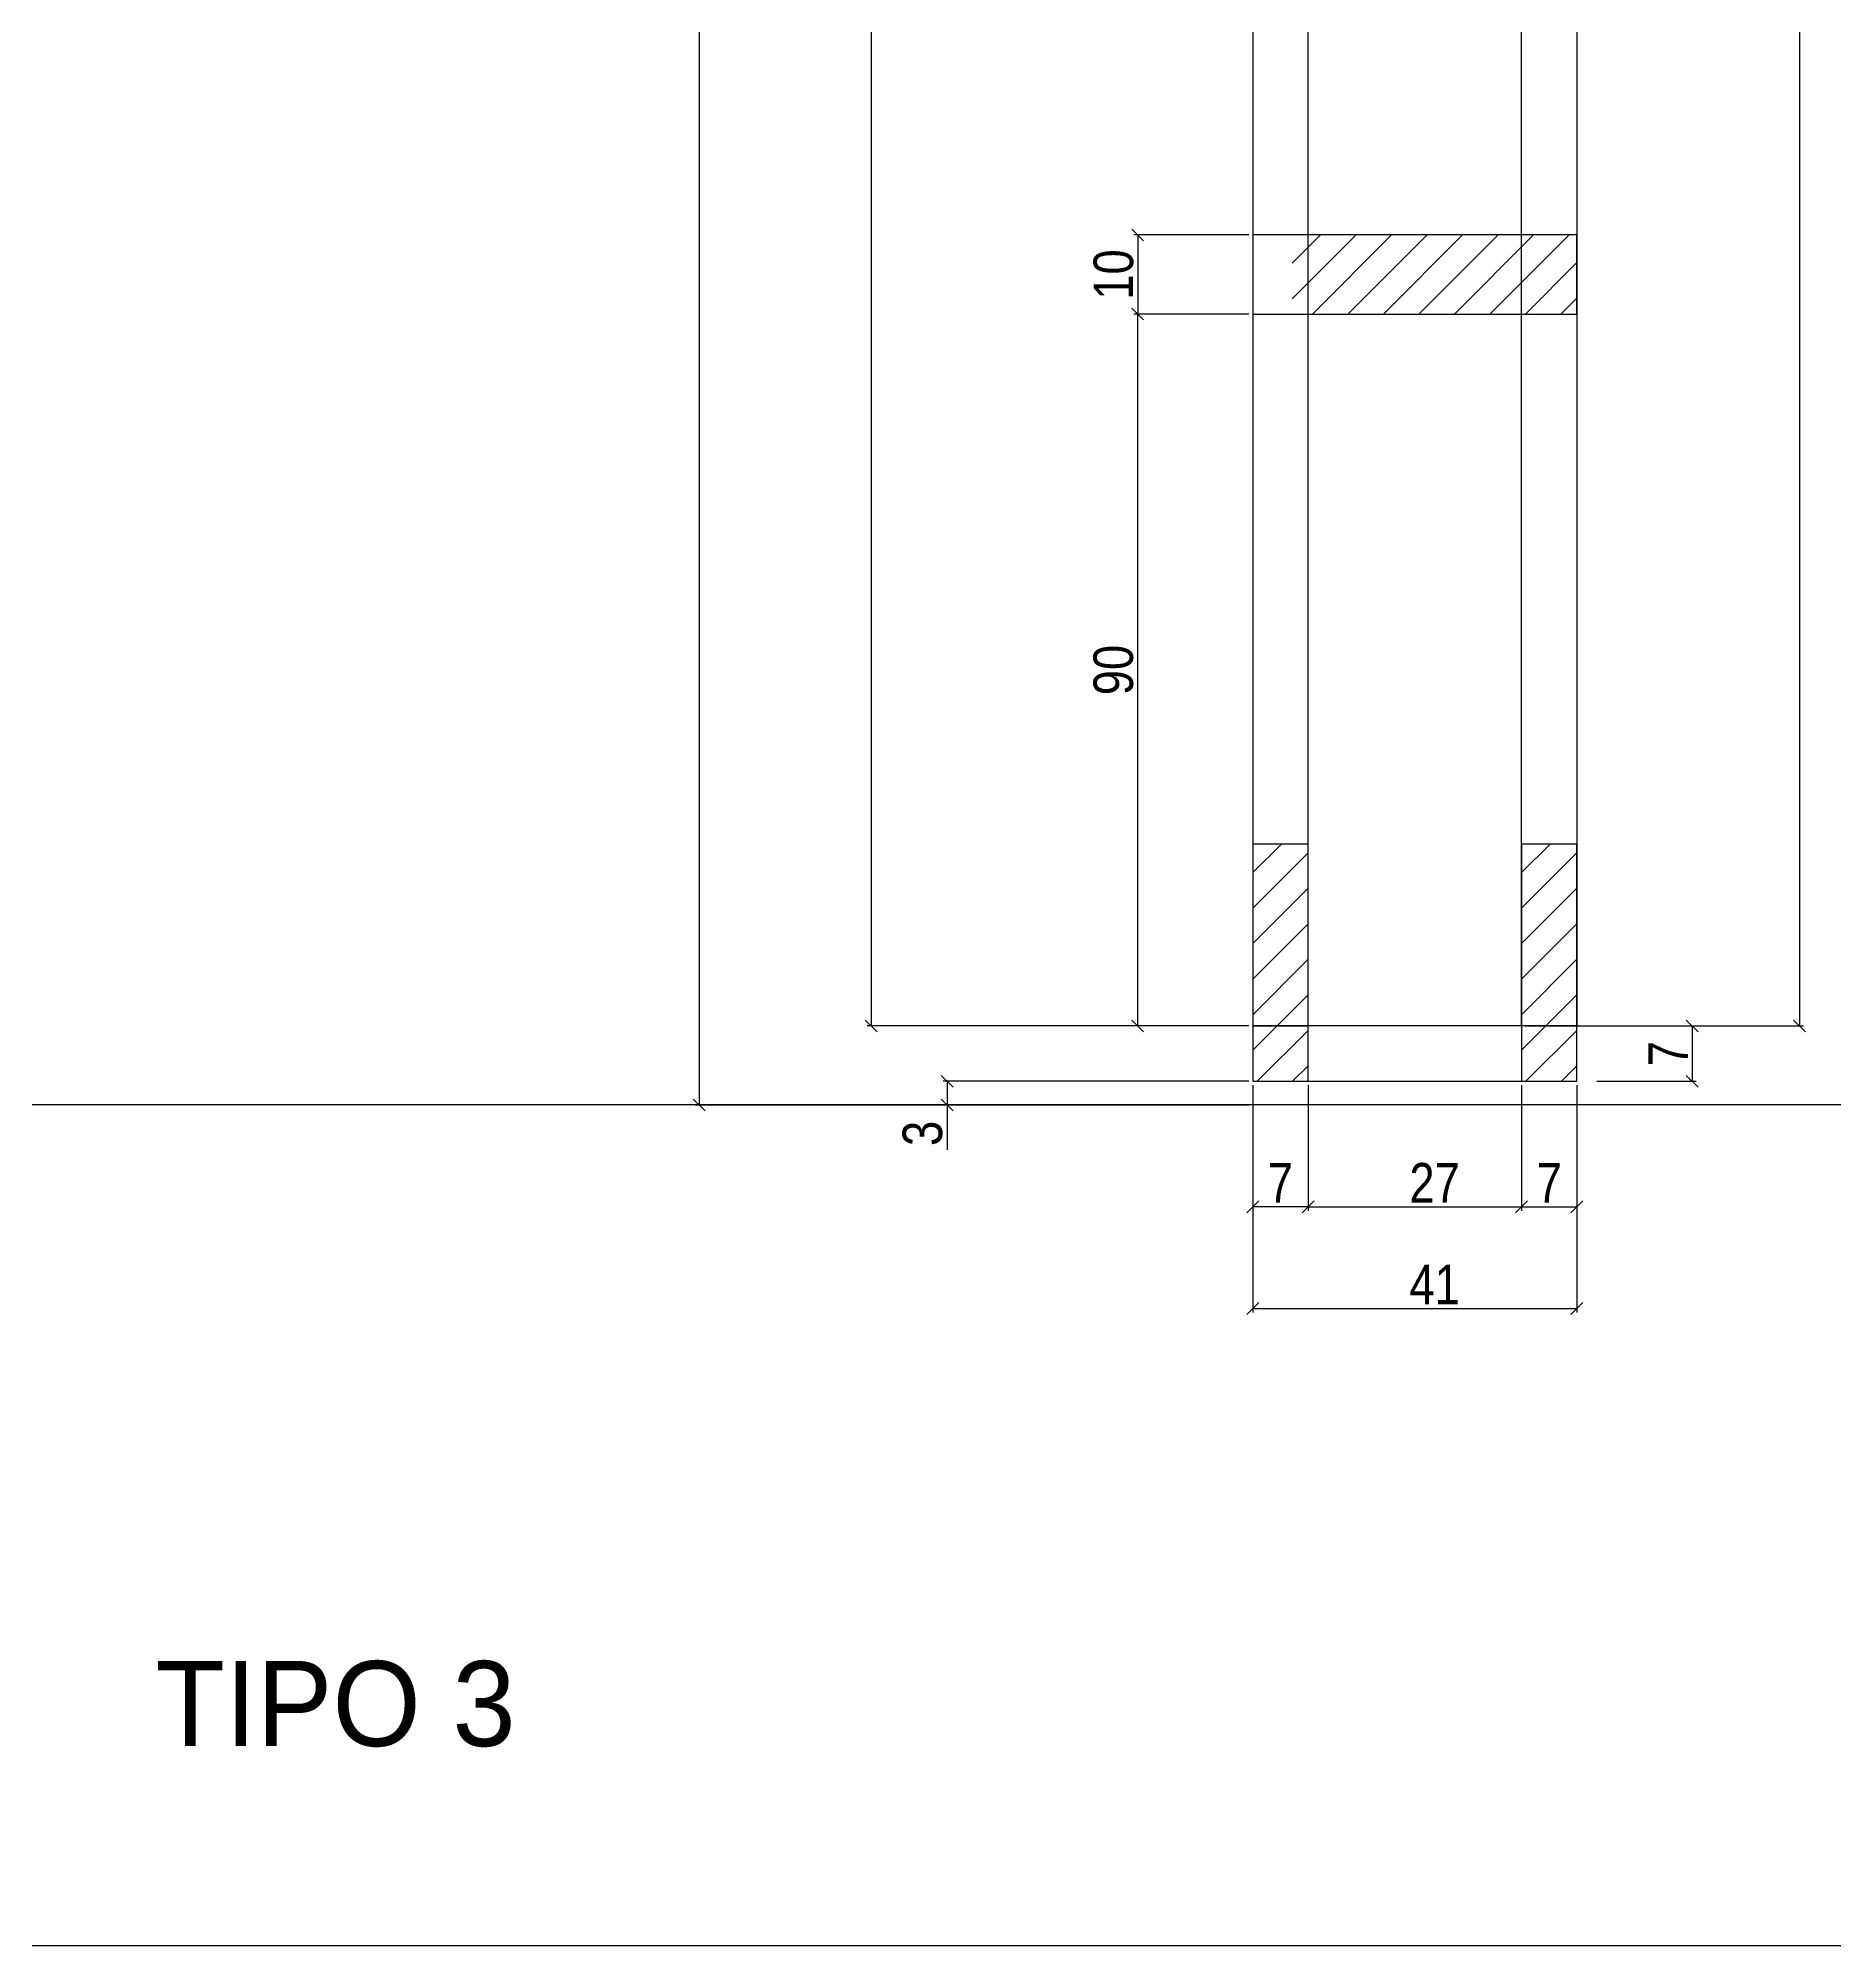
# Model space of a CAD drawing. Extents: x 17311 to 161354, y 153625 to 211469.
# Drawn here: x 19071.3 to 19525.8, y 207376 to 207858.3 of the extents above; entities that cross this region are included whole.
import ezdxf

# ---------------------------------------------------------------- set-up
doc = ezdxf.new("R2010")
doc.units = 0
doc.layers.get('0').update_dxf_attribs({"linetype": 'CONTINUOUS'})
doc.layers.get('DEFPOINTS').update_dxf_attribs({"linetype": 'CONTINUOUS'})
for name, color, linetype in [('8', 111, 'CONTINUOUS'), ('COTA', 241, 'CONTINUOUS'), ('detalhes', 4, 'CONTINUOUS'), ('TIRAS REESCORAMENTO', 252, 'CONTINUOUS')]:
    doc.layers.add(name, color=color, linetype=linetype)
doc.styles.add('COTA TECNICA 2X', font='techl___.ttf', dxfattribs={"height": 10})
doc.styles.add('ROMAS860', font='ROMAS860.SHX', dxfattribs={"height": 8.5})
doc.dimstyles.new('SECAO', dxfattribs={"dimscale": 0.333333, "dimtxt": 5, "dimasz": 9, "dimexe": 3, "dimexo": 3, "dimgap": 3, "dimtad": 1, "dimdec": 1, "dimlfac": 0.5, "dimzin": 12, "dimdsep": 46, "dimtxsty": 'COTA TECNICA 2X', "dimblk1": 'OBLIQUE', "dimblk2": 'OBLIQUE', "dimsah": 1, "dimcen": 0.9, "dimclrd": 4, "dimclre": 4, "dimclrt": 240, "dimadec": 1, "dimazin": 3, "dimtfac": 1, "dimtdec": 1, "dimtmove": 0, "dimatfit": 3, "dimfxl": 1, "dimtolj": 1, "dimtzin": 12, "dimarcsym": 0})

# ---------------------------------------------------------------- blocks, each defined once
blk = doc.blocks.new('_Oblique')
at = {"color": 0, "linetype": 'ByBlock', "lineweight": -2}
blk.add_line((-0.5, -0.5), (0.5, 0.5), dxfattribs=at)
blk = doc.blocks.new('*D2775')
at = {"layer": 'DEFPOINTS', "color": 0, "transparency": 16777216}
for p in [(19378.55, 208194.66), (19282, 207608.57), (19378.55, 207608.57)]:
    blk.add_point(p, dxfattribs=at)
at = {"layer": 'detalhes', "color": 4, "lineweight": -2, "transparency": 16777216}
for p, q in [((19377.55, 208194.66), (19281, 208194.66)), ((19282, 208194.66), (19282, 207608.57)), ((19377.55, 207608.57), (19281, 207608.57))]:
    blk.add_line(p, q, dxfattribs=at)
at = {"layer": 'detalhes', "color": 4, "lineweight": -2, "transparency": 16777216, "xscale": 3, "yscale": 3, "zscale": 3}
for p, rotation in [((19282, 208194.66), 90), ((19282, 207608.57), 270)]:
    blk.add_blockref('_Oblique', p, dxfattribs=dict(at, rotation=rotation))
at = {"layer": 'detalhes', "color": 240, "transparency": 16777216, "insert": (19275.75, 207901.61), "char_height": 10, "attachment_point": 5, "rotation": 90, "style": 'COTA TECNICA 2X'}
blk.add_mtext('\\A1;293', dxfattribs=at)
blk = doc.blocks.new('*D2776')
at = {"layer": 'DEFPOINTS', "color": 0, "transparency": 16777216}
for p in [(19378.55, 207594.57), (19460.55, 207594.57), (19460.55, 207537.11)]:
    blk.add_point(p, dxfattribs=at)
at = {"layer": 'detalhes', "color": 4, "lineweight": -2, "transparency": 16777216}
for p, q in [((19378.55, 207593.57), (19378.55, 207536.11)), ((19460.55, 207593.57), (19460.55, 207536.11)), ((19378.55, 207537.11), (19460.55, 207537.11))]:
    blk.add_line(p, q, dxfattribs=at)
at = {"layer": 'detalhes', "color": 4, "lineweight": -2, "transparency": 16777216, "xscale": 3, "yscale": 3, "zscale": 3, "rotation": 180}
blk.add_blockref('_Oblique', (19378.55, 207537.11), dxfattribs=at)
at = {"layer": 'detalhes', "color": 4, "lineweight": -2, "transparency": 16777216, "xscale": 3, "yscale": 3, "zscale": 3}
blk.add_blockref('_Oblique', (19460.55, 207537.11), dxfattribs=at)
at = {"layer": 'detalhes', "color": 240, "transparency": 16777216, "insert": (19424.55, 207543.18), "char_height": 10, "attachment_point": 5, "style": 'COTA TECNICA 2X'}
blk.add_mtext('\\A1;41', dxfattribs=at)
blk = doc.blocks.new('*D2777')
at = {"layer": 'DEFPOINTS', "color": 0, "transparency": 16777216}
for p in [(19392.55, 207594.57), (19446.55, 207594.57), (19446.55, 207562.83)]:
    blk.add_point(p, dxfattribs=at)
at = {"layer": 'detalhes', "color": 4, "lineweight": -2, "transparency": 16777216}
for p, q in [((19392.55, 207593.57), (19392.55, 207561.83)), ((19446.55, 207593.57), (19446.55, 207561.83)), ((19392.55, 207562.83), (19446.55, 207562.83))]:
    blk.add_line(p, q, dxfattribs=at)
at = {"layer": 'detalhes', "color": 4, "lineweight": -2, "transparency": 16777216, "xscale": 3, "yscale": 3, "zscale": 3, "rotation": 180}
blk.add_blockref('_Oblique', (19392.55, 207562.83), dxfattribs=at)
at = {"layer": 'detalhes', "color": 4, "lineweight": -2, "transparency": 16777216, "xscale": 3, "yscale": 3, "zscale": 3}
blk.add_blockref('_Oblique', (19446.55, 207562.83), dxfattribs=at)
at = {"layer": 'detalhes', "color": 240, "transparency": 16777216, "insert": (19424.55, 207568.9), "char_height": 10, "attachment_point": 5, "style": 'COTA TECNICA 2X'}
blk.add_mtext('\\A1;27', dxfattribs=at)
blk = doc.blocks.new('*D2778')
at = {"layer": 'DEFPOINTS', "color": 0, "transparency": 16777216}
for p in [(19446.55, 207562.83), (19460.55, 207562.83), (19460.55, 207562.83)]:
    blk.add_point(p, dxfattribs=at)
at = {"layer": 'detalhes', "color": 4, "lineweight": -2, "transparency": 16777216}
blk.add_line((19446.55, 207562.83), (19460.55, 207562.83), dxfattribs=at)
at = {"layer": 'detalhes', "color": 4, "lineweight": -2, "transparency": 16777216, "xscale": 3, "yscale": 3, "zscale": 3, "rotation": 180}
blk.add_blockref('_Oblique', (19446.55, 207562.83), dxfattribs=at)
at = {"layer": 'detalhes', "color": 4, "lineweight": -2, "transparency": 16777216, "xscale": 3, "yscale": 3, "zscale": 3}
blk.add_blockref('_Oblique', (19460.55, 207562.83), dxfattribs=at)
at = {"layer": 'detalhes', "color": 240, "transparency": 16777216, "insert": (19453.55, 207568.9), "char_height": 10, "attachment_point": 5, "style": 'COTA TECNICA 2X'}
blk.add_mtext('\\A1;7', dxfattribs=at)
blk = doc.blocks.new('*D2779')
at = {"layer": 'DEFPOINTS', "color": 0, "transparency": 16777216}
for p in [(19378.55, 207562.83), (19378.55, 207562.83), (19392.55, 207562.83)]:
    blk.add_point(p, dxfattribs=at)
at = {"layer": 'detalhes', "color": 4, "lineweight": -2, "transparency": 16777216}
blk.add_line((19392.55, 207562.83), (19378.55, 207562.83), dxfattribs=at)
at = {"layer": 'detalhes', "color": 4, "lineweight": -2, "transparency": 16777216, "xscale": 3, "yscale": 3, "zscale": 3, "rotation": 180}
blk.add_blockref('_Oblique', (19378.55, 207562.83), dxfattribs=at)
at = {"layer": 'detalhes', "color": 4, "lineweight": -2, "transparency": 16777216, "xscale": 3, "yscale": 3, "zscale": 3}
blk.add_blockref('_Oblique', (19392.55, 207562.83), dxfattribs=at)
at = {"layer": 'detalhes', "color": 240, "transparency": 16777216, "insert": (19385.55, 207568.9), "char_height": 10, "attachment_point": 5, "style": 'COTA TECNICA 2X'}
blk.add_mtext('\\A1;7', dxfattribs=at)
blk = doc.blocks.new('*D2780')
at = {"layer": 'DEFPOINTS', "color": 0, "transparency": 16777216}
for p in [(19378.55, 207808.58), (19349.45, 207788.58), (19378.55, 207788.58)]:
    blk.add_point(p, dxfattribs=at)
at = {"layer": 'detalhes', "color": 4, "lineweight": -2, "transparency": 16777216}
for p, q in [((19377.55, 207808.58), (19348.45, 207808.58)), ((19349.45, 207808.58), (19349.45, 207788.58)), ((19377.55, 207788.58), (19348.45, 207788.58))]:
    blk.add_line(p, q, dxfattribs=at)
at = {"layer": 'detalhes', "color": 4, "lineweight": -2, "transparency": 16777216, "xscale": 3, "yscale": 3, "zscale": 3}
for p, rotation in [((19349.45, 207808.58), 90), ((19349.45, 207788.58), 270)]:
    blk.add_blockref('_Oblique', p, dxfattribs=dict(at, rotation=rotation))
at = {"layer": 'detalhes', "color": 240, "transparency": 16777216, "insert": (19343.35, 207798.58), "char_height": 10, "attachment_point": 5, "rotation": 90, "style": 'COTA TECNICA 2X'}
blk.add_mtext('\\A1;10', dxfattribs=at)
blk = doc.blocks.new('*D2783')
at = {"layer": 'DEFPOINTS', "color": 0, "transparency": 16777216}
for p in [(19392.55, 208200.66), (19238.49, 207588.57), (19378.55, 207588.57)]:
    blk.add_point(p, dxfattribs=at)
at = {"layer": 'detalhes', "color": 4, "lineweight": -2, "transparency": 16777216}
for p, q in [((19391.55, 208200.66), (19237.49, 208200.66)), ((19238.49, 208200.66), (19238.49, 207588.57)), ((19377.55, 207588.57), (19237.49, 207588.57))]:
    blk.add_line(p, q, dxfattribs=at)
at = {"layer": 'detalhes', "color": 4, "lineweight": -2, "transparency": 16777216, "xscale": 3, "yscale": 3, "zscale": 3}
for p, rotation in [((19238.49, 208200.66), 90), ((19238.49, 207588.57), 270)]:
    blk.add_blockref('_Oblique', p, dxfattribs=dict(at, rotation=rotation))
at = {"layer": 'detalhes', "color": 240, "transparency": 16777216, "insert": (19232.27, 207894.61), "char_height": 10, "attachment_point": 5, "rotation": 90, "style": 'COTA TECNICA 2X'}
blk.add_mtext('\\A1;306', dxfattribs=at)
blk = doc.blocks.new('*D2784')
at = {"layer": 'DEFPOINTS', "color": 0, "transparency": 16777216}
for p in [(19378.55, 207594.57), (19301.26, 207588.57), (19378.55, 207588.57)]:
    blk.add_point(p, dxfattribs=at)
at = {"layer": 'detalhes', "color": 4, "lineweight": -2, "transparency": 16777216}
for p, q in [((19377.55, 207594.57), (19300.26, 207594.57)), ((19301.26, 207594.57), (19301.26, 207588.57)), ((19377.55, 207588.57), (19300.26, 207588.57)), ((19301.26, 207588.57), (19301.26, 207577.24))]:
    blk.add_line(p, q, dxfattribs=at)
at = {"layer": 'detalhes', "color": 4, "lineweight": -2, "transparency": 16777216, "xscale": 3, "yscale": 3, "zscale": 3}
for p, rotation in [((19301.26, 207594.57), 90), ((19301.26, 207588.57), 270)]:
    blk.add_blockref('_Oblique', p, dxfattribs=dict(at, rotation=rotation))
at = {"layer": 'detalhes', "color": 240, "transparency": 16777216, "insert": (19295.04, 207581.4), "char_height": 10, "attachment_point": 5, "rotation": 90, "style": 'COTA TECNICA 2X'}
blk.add_mtext('\\A1;3', dxfattribs=at)
blk = doc.blocks.new('*D2787')
at = {"layer": 'DEFPOINTS', "color": 0, "transparency": 16777216}
for p in [(19349.45, 207788.58), (19378.55, 207788.58), (19377.55, 207608.57)]:
    blk.add_point(p, dxfattribs=at)
at = {"layer": 'detalhes', "color": 4, "lineweight": -2, "transparency": 16777216}
for p, q in [((19377.55, 207788.58), (19348.45, 207788.58)), ((19349.45, 207608.57), (19349.45, 207788.58)), ((19376.55, 207608.57), (19348.45, 207608.57))]:
    blk.add_line(p, q, dxfattribs=at)
at = {"layer": 'detalhes', "color": 4, "lineweight": -2, "transparency": 16777216, "xscale": 3, "yscale": 3, "zscale": 3}
for p, rotation in [((19349.45, 207788.58), 90), ((19349.45, 207608.57), 270)]:
    blk.add_blockref('_Oblique', p, dxfattribs=dict(at, rotation=rotation))
at = {"layer": 'detalhes', "color": 240, "transparency": 16777216, "insert": (19343.32, 207698.57), "char_height": 10, "attachment_point": 5, "rotation": 90, "style": 'COTA TECNICA 2X'}
blk.add_mtext('\\A1;90', dxfattribs=at)
blk = doc.blocks.new('*D2790')
at = {"layer": 'DEFPOINTS', "color": 0, "transparency": 16777216}
for p in [(19461.55, 208164.54), (19461.55, 207608.57), (19516.84, 207608.57)]:
    blk.add_point(p, dxfattribs=at)
at = {"layer": 'detalhes', "color": 4, "lineweight": -2, "transparency": 16777216}
for p, q in [((19462.55, 208164.54), (19517.84, 208164.54)), ((19516.84, 208164.54), (19516.84, 207608.57)), ((19462.55, 207608.57), (19517.84, 207608.57))]:
    blk.add_line(p, q, dxfattribs=at)
at = {"layer": 'detalhes', "color": 4, "lineweight": -2, "transparency": 16777216, "xscale": 3, "yscale": 3, "zscale": 3}
for p, rotation in [((19516.84, 208164.54), 90), ((19516.84, 207608.57), 270)]:
    blk.add_blockref('_Oblique', p, dxfattribs=dict(at, rotation=rotation))
at = {"layer": 'detalhes', "color": 240, "transparency": 16777216, "insert": (19510.75, 207886.55), "char_height": 10, "attachment_point": 5, "rotation": 90, "style": 'COTA TECNICA 2X'}
blk.add_mtext('\\A1;278', dxfattribs=at)
blk = doc.blocks.new('*D2791')
at = {"layer": 'DEFPOINTS', "color": 0, "transparency": 16777216}
for p in [(19446.55, 207608.57), (19464.6, 207594.57), (19489.7, 207594.57)]:
    blk.add_point(p, dxfattribs=at)
at = {"layer": 'detalhes', "color": 4, "lineweight": -2, "transparency": 16777216}
for p, q in [((19447.55, 207608.57), (19490.7, 207608.57)), ((19489.7, 207608.57), (19489.7, 207594.57)), ((19465.6, 207594.57), (19490.7, 207594.57))]:
    blk.add_line(p, q, dxfattribs=at)
at = {"layer": 'detalhes', "color": 4, "lineweight": -2, "transparency": 16777216, "xscale": 3, "yscale": 3, "zscale": 3}
for p, rotation in [((19489.7, 207608.57), 90), ((19489.7, 207594.57), 270)]:
    blk.add_blockref('_Oblique', p, dxfattribs=dict(at, rotation=rotation))
at = {"layer": 'detalhes', "color": 240, "transparency": 16777216, "insert": (19483.62, 207601.57), "char_height": 10, "attachment_point": 5, "rotation": 90, "style": 'COTA TECNICA 2X'}
blk.add_mtext('\\A1;7', dxfattribs=at)

msp = doc.modelspace()

# ---------------------------------------------------------------- hatches: boundary and pattern name
at = {"layer": 'COTA'}
h = msp.add_hatch(dxfattribs=at)
h.set_pattern_fill('ANSI31', color=256, scale=2, style=0)
h.set_pattern_definition([(45, (-4203.303, 9687.2865), (-4.49012806, 4.49012806), [])])
h.paths.add_polyline_path([(19460.55, 207808.58), (19388.55, 207808.58), (19388.55, 207788.58), (19460.55, 207788.58)])
h = msp.add_hatch(dxfattribs=at)
h.set_pattern_fill('ANSI31', color=256, scale=2, style=0)
h.set_pattern_definition([(45, (-465.67, 201785.376), (-4.490128, 4.490128), [])])
h.paths.add_polyline_path([(19378.55, 207594.57), (19392.55, 207594.57), (19392.55, 207654.57), (19378.55, 207654.57)])
h = msp.add_hatch(dxfattribs=at)
h.set_pattern_fill('ANSI31', color=256, scale=2, style=0)
h.set_pattern_definition([(45, (-397.67, 201785.376), (-4.490128, 4.490128), [])])
h.paths.add_polyline_path([(19446.55, 207594.57), (19460.55, 207594.57), (19460.55, 207654.57), (19446.55, 207654.57)])

# ---------------------------------------------------------------- linework, layer by layer
at = {"linetype": 'Continuous'}
for points in [[(19378.55, 207608.57), (19392.55, 207608.57), (19392.55, 208194.66), (19378.55, 208194.66)], [(19460.55, 207608.57), (19446.55, 207608.57), (19446.55, 208164.54), (19460.55, 208164.54)], [(19378.55, 207594.57), (19392.55, 207594.57), (19392.55, 207654.57), (19378.55, 207654.57)], [(19446.55, 207594.57), (19460.55, 207594.57), (19460.55, 207654.57), (19446.55, 207654.57)]]:
    msp.add_lwpolyline(points, close=True, dxfattribs=at)
for points in [[(19378.55, 207788.58), (19460.55, 207788.58), (19460.55, 207808.58), (19378.55, 207808.58), (19378.55, 207788.58)], [(19400.55, 207594.57), (19460.55, 207594.57), (19460.55, 207608.57), (19378.55, 207608.57), (19378.55, 207594.57), (19400.55, 207594.57)]]:
    msp.add_lwpolyline(points, dxfattribs=at)
at = {"layer": '8', "color": 5, "linetype": 'Continuous'}
msp.add_lwpolyline([(19650.53, 207375.96), (19053.72, 207375.96), (19053.72, 208340.74), (19650.53, 208340.74)], close=True, dxfattribs=at)
at = {"layer": 'TIRAS REESCORAMENTO', "linetype": 'ByBlock'}
msp.add_line((22634.59, 207588.66), (17860.1, 207588.66), dxfattribs=at)

# ---------------------------------------------------------------- texts
at = {"linetype": 'Continuous', "style": 'ROMAS860'}
msp.add_text('TIPO 3', height=21.505, dxfattribs=at).set_placement((19101.01, 207426.47))

# ---------------------------------------------------------------- dimensions: what is measured, and where the dimension line sits
at = {"layer": 'detalhes', "color": 3}
for base, p1, p2, picture, middle in [((19238.49, 207588.57), (19392.55, 208200.66), (19378.55, 207588.57), '*D2783', (19232.27, 207894.61)), ((19282, 207608.57), (19378.55, 208194.66), (19378.55, 207608.57), '*D2775', (19275.75, 207901.61)), ((19516.84, 207608.57), (19461.55, 208164.54), (19461.55, 207608.57), '*D2790', (19510.75, 207886.55)), ((19349.45, 207788.58), (19378.55, 207808.58), (19378.55, 207788.58), '*D2780', (19343.35, 207798.58)), ((19349.45, 207788.58), (19377.55, 207608.57), (19378.55, 207788.58), '*D2787', (19343.32, 207698.57)), ((19489.7, 207594.57), (19446.55, 207608.57), (19464.6, 207594.57), '*D2791', (19483.62, 207601.57)), ((19301.26, 207588.57), (19378.55, 207594.57), (19378.55, 207588.57), '*D2784', (19295.04, 207581.4))]:
    dim = msp.add_linear_dim(base=base, p1=p1, p2=p2, angle=90, dimstyle='SECAO', dxfattribs=at)
    dim.commit()
    dim.dimension.update_dxf_attribs({"geometry": picture, "text_midpoint": middle})
for base, p1, p2, picture, middle in [((19460.55, 207537.11), (19378.55, 207594.57), (19460.55, 207594.57), '*D2776', (19424.55, 207537.11)), ((19446.55, 207562.83), (19392.55, 207594.57), (19446.55, 207594.57), '*D2777', (19424.55, 207562.83)), ((19460.55, 207562.83), (19446.55, 207562.83), (19460.55, 207562.83), '*D2778', (19453.55, 207562.83))]:
    dim = msp.add_linear_dim(base=base, p1=p1, p2=p2, dimstyle='SECAO', dxfattribs=at)
    dim.commit()
    dim.dimension.update_dxf_attribs({"geometry": picture, "text_midpoint": middle, "dimtype": 160})
dim = msp.add_linear_dim(base=(19378.55, 207562.83), p1=(19392.55, 207562.83), p2=(19378.55, 207562.83), dimstyle='SECAO', dxfattribs=at)
dim.commit()
dim.dimension.update_dxf_attribs({"geometry": '*D2779', "text_midpoint": (19385.55, 207568.9)})

doc.saveas('drawing.dxf')
